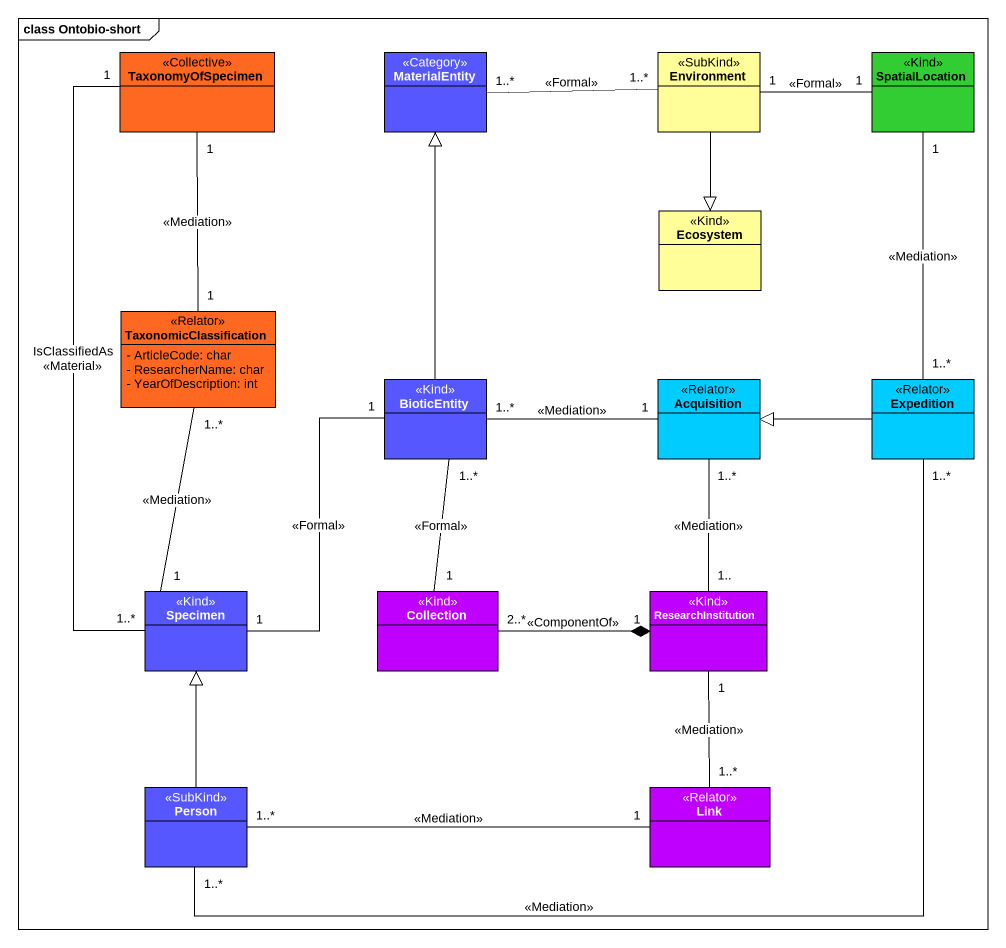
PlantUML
@startuml
mainframe class Ontobio-short
hide circle
hide empty members
skinparam classAttributeIconSize 0
class TaxonomyOfSpecimen <<Collective>> #FF6820
class MaterialEntity <<Category>> #5757FF
class Environment <<SubKind>> #FFFE99
class SpatialLocation <<Kind>> #32CD32
class Ecosystem <<Kind>> #FFFE99
class TaxonomicClassification <<Relator>> #FF6820 {
  - ArticleCode: char
  - ResearcherName: char
  - YearOfDescription: int
}
class BioticEntity <<Kind>> #5757FF
class Acquisition <<Relator>> #00CCFF
class Expedition <<Relator>> #00CCFF
class Specimen <<Kind>> #5757FF
class Collection <<Kind>> #C000FF
class ResearchInstitution <<Kind>> #C000FF
class "Person" as Person_ <<SubKind>> #5757FF
class Link <<Relator>> #C000FF
TaxonomyOfSpecimen "1" -- "1..*" Specimen : IsClassifiedAs\n<<Material>>
Environment "1..*" -left- "1..*" MaterialEntity : <<Formal>>
Environment --|> Ecosystem
SpatialLocation "1" -left- "1" Environment : <<Formal>>
TaxonomicClassification "1" -up- "1" TaxonomyOfSpecimen : <<Mediation>>
TaxonomicClassification "1..*" -- "1" Specimen : <<Mediation>>
BioticEntity -up-|> MaterialEntity
BioticEntity "1" -- "1" Specimen : <<Formal>>
Acquisition "1" -left- "1..*" BioticEntity : <<Mediation>>
Acquisition "1..*" -- "1.." ResearchInstitution : <<Mediation>>
Expedition "1..*" -up- "1" SpatialLocation : <<Mediation>>
Expedition -left-|> Acquisition
Expedition "1..*" -left- "1..*" Person_ : <<Mediation>>
Collection "1" -up- "1..*" BioticEntity : <<Formal>>
ResearchInstitution "1" *-left- "2..*" Collection : <<ComponentOf>>
Person_ -up-|> Specimen
Link "1..*" -up- "1" ResearchInstitution : <<Mediation>>
Link "1" -left- "1..*" Person_ : <<Mediation>>
@enduml
